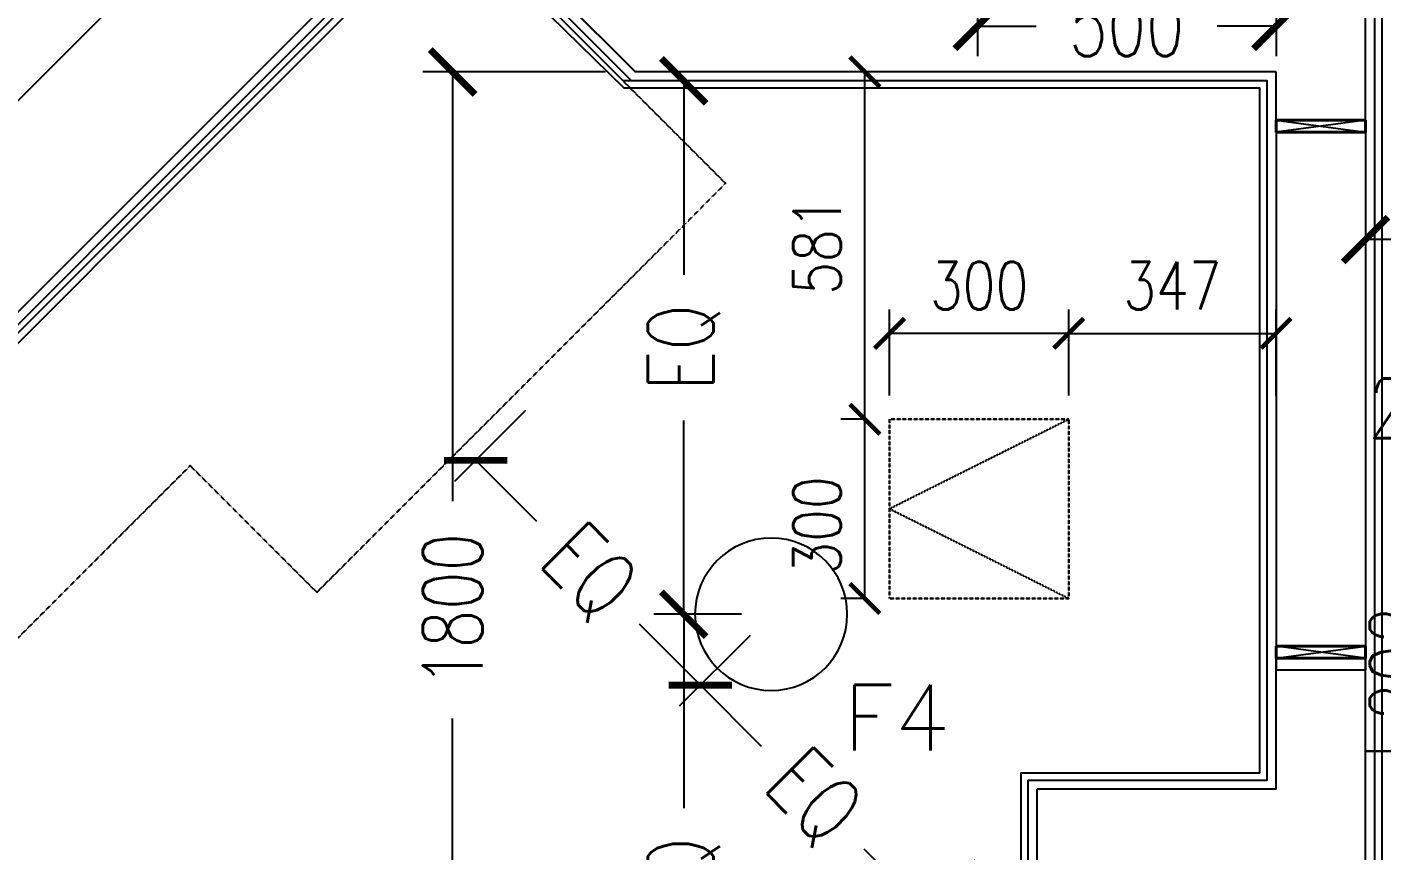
# Model space of a CAD drawing. Header units: millimetres. Extents: x 186805 to 449048, y 2167 to 51540.
# Drawn here: x 299653 to 301921, y 16329 to 17707 of the extents above; entities that cross this region are included whole.
import ezdxf

# ---------------------------------------------------------------- set-up
doc = ezdxf.new("R2010")
doc.units = ezdxf.units.MM
doc.linetypes.add('HIDDEN', pattern=[0.375, 0.25, -0.125])
doc.linetypes.add('HIDDEN2', pattern=[0.1875, 0.125, -0.0625])
doc.layers.get('0').update_dxf_attribs({"linetype": 'CONTINUOUS'})
doc.layers.get('Defpoints').update_dxf_attribs({"linetype": 'CONTINUOUS'})
for name, color, linetype, lineweight in [('0-60x60-C', 3, 'CONTINUOUS', 13), ('1', 130, 'CONTINUOUS', 40), ('ACCESS PANEL', 170, 'CONTINUOUS', 30), ('BC$0$a-wall', 7, 'CONTINUOUS', 20), ('wall', 4, 'CONTINUOUS', 25)]:
    doc.layers.add(name, color=color, linetype=linetype, lineweight=lineweight)
for name, color, linetype in [('0-cornice-C', 3, 'CONTINUOUS'), ('A-ABOV', 1, 'HIDDEN2'), ('A-ABOVE DOOR', 1, 'HIDDEN2'), ('A-CONC-BLDG', 6, 'CONTINUOUS'), ('a-wall', 140, 'CONTINUOUS'), ('BA$0$DOOR', 8, 'CONTINUOUS'), ('dimension', 7, 'CONTINUOUS'), ('E-ARMATUR', 2, 'CONTINUOUS'), ('MEP', 16, 'CONTINUOUS'), ('SHADOW LINE', 151, 'CONTINUOUS'), ('TEXT', 3, 'CONTINUOUS')]:
    doc.layers.add(name, color=color, linetype=linetype)
doc.styles.add('ROMANS', font='ROMANS.shx', dxfattribs={"width": 0.8})
doc.styles.add('ROMANS_075', font='romans.shx', dxfattribs={"width": 0.75})
doc.dimstyles.new('ARCH_1-50B$0', dxfattribs={"dimscale": 1000, "dimtxt": 0.11, "dimasz": 0.075, "dimexe": 0.05, "dimexo": 0.05, "dimgap": 0.055, "dimtad": 0, "dimdec": 0, "dimrnd": 1, "dimzin": 12, "dimdsep": 46, "dimtxsty": 'ROMANS_075', "dimblk1": 'ARCHTICK', "dimblk2": 'ARCHTICK', "dimsah": 1, "dimcen": 0.07, "dimclrd": 9, "dimclre": 9, "dimadec": 0, "dimazin": 0, "dimtfac": 1, "dimtdec": 0, "dimtofl": 0, "dimtmove": 0, "dimatfit": 3, "dimldrblk": 'ARCHTICK', "dimfxl": 0.05, "dimtolj": 1, "dimtzin": 12, "dimarcsym": 0})
doc.dimstyles.new('DIM-100', dxfattribs={"dimtxt": 90, "dimasz": 40, "dimexe": 40, "dimexo": 40, "dimgap": 40, "dimtad": 1, "dimdec": 0, "dimtxsty": 'ROMANS', "dimblk": 'ARCHTICK', "dimcen": 150, "dimclrd": 30, "dimclre": 30, "dimclrt": 30, "dimadec": 0, "dimazin": 0, "dimtfac": 1, "dimtdec": 0, "dimtmove": 0, "dimatfit": 3, "dimfxl": 1, "dimarcsym": 0})

# ---------------------------------------------------------------- blocks, each defined once
blk = doc.blocks.new('A$C7C4A1575')
at = {"layer": 'A-ABOV', "color": 8}
blk.add_line((71395.1, 35036.8), (72999.4, 35036.8), dxfattribs=at)
at = {"layer": 'A-ABOVE DOOR', "color": 8}
for p, q in [((71245.1, 34000.8), (71245.1, 34900.8)), ((71395.1, 34000.8), (71395.1, 34900.8))]:
    blk.add_line(p, q, dxfattribs=at)
at = {"layer": 'A-CONC-BLDG', "color": 8}
blk.add_lwpolyline([(70139, 31615.1), (70245.1, 31721.2), (70245.1, 33194.8), (66839.9, 36600), (64695.1, 36600), (64695.1, 35700), (64945.1, 35700), (64945.1, 36350), (66736.4, 36350), (69995.1, 33091.3), (69995.1, 31759)], dxfattribs=at)
at = {"layer": 'a-wall', "color": 8}
for p, q in [((71395.1, 35350), (71395.1, 34900.8)), ((70845.1, 35250), (70845.1, 35100)), ((71245.1, 35100), (70845.1, 35100)), ((71245.1, 35100), (71245.1, 34900.8)), ((71395.1, 34900.8), (71245.1, 34900.8)), ((71245.1, 34000.8), (71395.1, 34000.8)), ((71245.1, 34000.8), (71245.1, 33900)), ((71395.1, 34000.8), (71395.1, 33000)), ((69856.2, 33583.7), (70172.5, 33900)), ((71245.1, 33900), (70172.5, 33900))]:
    blk.add_line(p, q, dxfattribs=at)
blk = doc.blocks.new('A$C32DD6ECA')
at = {"layer": '0-60x60-C', "color": 16, "xscale": 0.04183124983683228, "yscale": 0.04183124983683228, "zscale": 0.04183124983683228, "rotation": 180}
blk.add_blockref('A$C7C4A1575', (4397.082, 2202.636), dxfattribs=at)
blk = doc.blocks.new('_ArchTick')
at = {"color": 0, "linetype": 'ByBlock', "const_width": 0.15}
blk.add_lwpolyline([(-0.5, -0.5), (0.5, 0.5)], dxfattribs=at)
blk = doc.blocks.new('*D58')
at = {"layer": 'Defpoints', "color": 0, "transparency": 16777216}
for p in [(-575930.5, -205264.1), (-575624.5, -205264.1), (-575646.8, -207064.1)]:
    blk.add_point(p, dxfattribs=at)
at = {"layer": 'dimension', "color": 9, "lineweight": -2, "transparency": 16777216}
for p, q in [((-575674.5, -205264.1), (-575980.5, -205264.1)), ((-575930.5, -205264.1), (-575930.5, -205982.3)), ((-575930.5, -207064.1), (-575930.5, -206345.9)), ((-575696.8, -207064.1), (-575980.5, -207064.1))]:
    blk.add_line(p, q, dxfattribs=at)
at = {"layer": 'dimension', "color": 9, "lineweight": -2, "transparency": 16777216, "xscale": 75, "yscale": 75, "zscale": 75}
for p, rotation in [((-575930.5, -205264.1), 90), ((-575930.5, -207064.1), 270)]:
    blk.add_blockref('_ArchTick', p, dxfattribs=dict(at, rotation=rotation))
at = {"layer": 'dimension', "color": 0, "transparency": 16777216, "insert": (-575930.5, -206164.1), "char_height": 100, "attachment_point": 5, "rotation": 90, "style": 'ROMANS_075'}
blk.add_mtext('\\A1;1800', dxfattribs=at)
blk = doc.blocks.new('*D72')
at = {"layer": 'Defpoints', "color": 0, "transparency": 16777216}
for p in [(-574401.9, -205438.6), (-574199.7, -205441.1), (-574401.9, -205544.5)]:
    blk.add_point(p, dxfattribs=at)
at = {"layer": 'dimension', "color": 9, "lineweight": -2, "transparency": 16777216}
for p, q in [((-574401.9, -205488.6), (-574401.9, -205594.5)), ((-574199.7, -205491.1), (-574199.7, -205594.5)), ((-574199.7, -205544.5), (-574401.9, -205544.5))]:
    blk.add_line(p, q, dxfattribs=at)
at = {"layer": 'dimension', "color": 9, "lineweight": -2, "transparency": 16777216, "xscale": 75, "yscale": 75, "zscale": 75, "rotation": 180}
blk.add_blockref('_ArchTick', (-574401.9, -205544.5), dxfattribs=at)
at = {"layer": 'dimension', "color": 9, "lineweight": -2, "transparency": 16777216, "xscale": 75, "yscale": 75, "zscale": 75}
blk.add_blockref('_ArchTick', (-574199.7, -205544.5), dxfattribs=at)
at = {"layer": 'dimension', "color": 0, "transparency": 16777216, "insert": (-574300.8, -205827), "char_height": 100, "attachment_point": 5, "style": 'ROMANS_075'}
blk.add_mtext('\\A1;202', dxfattribs=at)
blk = doc.blocks.new('*D165')
at = {"layer": 'Defpoints', "color": 0, "transparency": 16777216}
for p in [(-577379.5, -206386.5), (-577604.5, -206611.5), (-576851.9, -207364.1)]:
    blk.add_point(p, dxfattribs=at)
at = {"layer": 'dimension', "color": 9, "lineweight": -2, "transparency": 16777216}
for p, q in [((-577569.1, -206576.1), (-577344.1, -206351.2)), ((-577379.5, -206386.5), (-577194.6, -206571.4)), ((-576626.9, -207139.1), (-576935, -206831)), ((-576816.5, -207328.7), (-576591.5, -207103.8))]:
    blk.add_line(p, q, dxfattribs=at)
at = {"layer": 'dimension', "color": 9, "lineweight": -2, "transparency": 16777216, "xscale": 75, "yscale": 75, "zscale": 75}
for p, rotation in [((-577379.5, -206386.5), 134.9999999999889), ((-576626.9, -207139.1), 314.9999999999889)]:
    blk.add_blockref('_ArchTick', p, dxfattribs=dict(at, rotation=rotation))
at = {"layer": 'dimension', "color": 0, "transparency": 16777216, "insert": (-577064.3, -206700.7), "char_height": 100, "attachment_point": 5, "rotation": 315, "style": 'ROMANS_075'}
blk.add_mtext('\\A1;1064', dxfattribs=at)
blk = doc.blocks.new('*D169')
at = {"layer": 'Defpoints', "color": 0, "transparency": 16777216}
for p in [(-574283.2, -206198.8), (-574199.7, -206198.8), (-574199.7, -206400.8)]:
    blk.add_point(p, dxfattribs=at)
at = {"layer": 'dimension', "color": 9, "lineweight": -2, "transparency": 16777216}
for p, q in [((-574249.7, -206198.8), (-574333.2, -206198.8)), ((-574283.2, -206400.8), (-574283.2, -206198.8)), ((-574249.7, -206400.8), (-574333.2, -206400.8))]:
    blk.add_line(p, q, dxfattribs=at)
at = {"layer": 'dimension', "color": 9, "lineweight": -2, "transparency": 16777216, "xscale": 75, "yscale": 75, "zscale": 75}
for p, rotation in [((-574283.2, -206198.8), 90), ((-574283.2, -206400.8), 270)]:
    blk.add_blockref('_ArchTick', p, dxfattribs=dict(at, rotation=rotation))
at = {"layer": 'dimension', "color": 0, "transparency": 16777216, "insert": (-574345.1, -206254.2), "char_height": 100, "attachment_point": 5, "rotation": 90, "style": 'ROMANS_075'}
blk.add_mtext('\\A1;202', dxfattribs=at)
blk = doc.blocks.new('f44')
at = {"layer": 'E-ARMATUR', "color": 16}
blk.add_circle((0, 0), 127.5, dxfattribs=at)
blk = doc.blocks.new('*D116')
at = {"layer": 'Defpoints', "color": 0, "transparency": 16777216}
for p in [(-575051.9, -204834.1), (-574551.9, -205114.1), (-574551.9, -205187.7)]:
    blk.add_point(p, dxfattribs=at)
at = {"layer": 'dimension', "color": 9, "lineweight": -2, "transparency": 16777216}
for p, q in [((-575051.9, -204884.1), (-575051.9, -205237.7)), ((-574551.9, -205164.1), (-574551.9, -205237.7)), ((-575051.9, -205187.7), (-574953.3, -205187.7)), ((-574551.9, -205187.7), (-574650.5, -205187.7))]:
    blk.add_line(p, q, dxfattribs=at)
at = {"layer": 'dimension', "color": 9, "lineweight": -2, "transparency": 16777216, "xscale": 75, "yscale": 75, "zscale": 75, "rotation": 180}
blk.add_blockref('_ArchTick', (-575051.9, -205187.7), dxfattribs=at)
at = {"layer": 'dimension', "color": 9, "lineweight": -2, "transparency": 16777216, "xscale": 75, "yscale": 75, "zscale": 75}
blk.add_blockref('_ArchTick', (-574551.9, -205187.7), dxfattribs=at)
at = {"layer": 'dimension', "color": 0, "transparency": 16777216, "insert": (-574801.9, -205187.7), "char_height": 100, "attachment_point": 5, "style": 'ROMANS_075'}
blk.add_mtext('\\A1;500', dxfattribs=at)
blk = doc.blocks.new('*D223')
at = {"layer": 'ACCESS PANEL', "color": 8, "linetype": 'Continuous', "lineweight": -2, "transparency": 16777216}
for p, q in [((-574899, -205805.3), (-574899, -205661.6)), ((-574551.9, -205805.3), (-574551.9, -205661.6)), ((-574899, -205701.6), (-574551.9, -205701.6))]:
    blk.add_line(p, q, dxfattribs=at)
at = {"layer": 'Defpoints', "color": 0, "linetype": 'Continuous', "transparency": 16777216}
for p in [(-574551.9, -205701.6), (-574899, -205845.3), (-574551.9, -205845.3)]:
    blk.add_point(p, dxfattribs=at)
at = {"layer": 'ACCESS PANEL', "color": 8, "linetype": 'Continuous', "lineweight": -2, "transparency": 16777216, "xscale": 50, "yscale": 50, "zscale": 50, "rotation": 180}
blk.add_blockref('_ArchTick', (-574899, -205701.6), dxfattribs=at)
at = {"layer": 'ACCESS PANEL', "color": 8, "linetype": 'Continuous', "lineweight": -2, "transparency": 16777216, "xscale": 50, "yscale": 50, "zscale": 50}
blk.add_blockref('_ArchTick', (-574551.9, -205701.6), dxfattribs=at)
at = {"layer": 'ACCESS PANEL', "color": 2, "linetype": 'Continuous', "transparency": 16777216, "insert": (-574725.4, -205621.6), "char_height": 80, "attachment_point": 5, "style": 'ROMANS'}
blk.add_mtext('347', dxfattribs=at)
blk = doc.blocks.new('*D224')
at = {"layer": 'ACCESS PANEL', "color": 8, "linetype": 'Continuous', "lineweight": -2, "transparency": 16777216}
for p, q in [((-575199, -205805.3), (-575199, -205661.6)), ((-574899, -205805.3), (-574899, -205661.6)), ((-574899, -205701.6), (-575199, -205701.6))]:
    blk.add_line(p, q, dxfattribs=at)
at = {"layer": 'Defpoints', "color": 0, "linetype": 'Continuous', "transparency": 16777216}
for p in [(-575199, -205701.6), (-575199, -205845.3), (-574899, -205845.3)]:
    blk.add_point(p, dxfattribs=at)
at = {"layer": 'ACCESS PANEL', "color": 8, "linetype": 'Continuous', "lineweight": -2, "transparency": 16777216, "xscale": 50, "yscale": 50, "zscale": 50, "rotation": 180}
blk.add_blockref('_ArchTick', (-575199, -205701.6), dxfattribs=at)
at = {"layer": 'ACCESS PANEL', "color": 8, "linetype": 'Continuous', "lineweight": -2, "transparency": 16777216, "xscale": 50, "yscale": 50, "zscale": 50}
blk.add_blockref('_ArchTick', (-574899, -205701.6), dxfattribs=at)
at = {"layer": 'ACCESS PANEL', "color": 2, "linetype": 'Continuous', "transparency": 16777216, "insert": (-575049, -205621.6), "char_height": 80, "attachment_point": 5, "style": 'ROMANS'}
blk.add_mtext('300', dxfattribs=at)
blk = doc.blocks.new('*D263')
at = {"layer": 'ACCESS PANEL', "color": 8, "linetype": 'Continuous', "lineweight": -2, "transparency": 16777216}
for p, q in [((-575239, -205845.3), (-575280.3, -205845.3)), ((-575240.3, -206145.3), (-575240.3, -205845.3)), ((-575239, -206145.3), (-575280.3, -206145.3))]:
    blk.add_line(p, q, dxfattribs=at)
at = {"layer": 'Defpoints', "color": 0, "linetype": 'Continuous', "transparency": 16777216}
for p in [(-575240.3, -205845.3), (-575199, -205845.3), (-575199, -206145.3)]:
    blk.add_point(p, dxfattribs=at)
at = {"layer": 'ACCESS PANEL', "color": 8, "linetype": 'Continuous', "lineweight": -2, "transparency": 16777216, "xscale": 50, "yscale": 50, "zscale": 50}
for p, rotation in [((-575240.3, -205845.3), 90), ((-575240.3, -206145.3), 270)]:
    blk.add_blockref('_ArchTick', p, dxfattribs=dict(at, rotation=rotation))
at = {"layer": 'ACCESS PANEL', "color": 2, "linetype": 'Continuous', "transparency": 16777216, "insert": (-575320.3, -206023), "char_height": 80, "attachment_point": 5, "rotation": 90, "style": 'ROMANS'}
blk.add_mtext('300', dxfattribs=at)
blk = doc.blocks.new('*D225')
at = {"layer": 'ACCESS PANEL', "color": 8, "linetype": 'Continuous', "lineweight": -2, "transparency": 16777216}
for p, q in [((-575251.7, -205264.1), (-575280.3, -205264.1)), ((-575240.3, -205845.3), (-575240.3, -205264.1)), ((-575239, -205845.3), (-575280.3, -205845.3))]:
    blk.add_line(p, q, dxfattribs=at)
at = {"layer": 'Defpoints', "color": 0, "linetype": 'Continuous', "transparency": 16777216}
for p in [(-575240.3, -205264.1), (-575211.7, -205264.1), (-575199, -205845.3)]:
    blk.add_point(p, dxfattribs=at)
at = {"layer": 'ACCESS PANEL', "color": 8, "linetype": 'Continuous', "lineweight": -2, "transparency": 16777216, "xscale": 50, "yscale": 50, "zscale": 50}
for p, rotation in [((-575240.3, -205264.1), 90), ((-575240.3, -205845.3), 270)]:
    blk.add_blockref('_ArchTick', p, dxfattribs=dict(at, rotation=rotation))
at = {"layer": 'ACCESS PANEL', "color": 2, "linetype": 'Continuous', "transparency": 16777216, "insert": (-575320.3, -205554.7), "char_height": 80, "attachment_point": 5, "rotation": 90, "style": 'ROMANS'}
blk.add_mtext('581', dxfattribs=at)
blk = doc.blocks.new('*D233')
at = {"layer": 'ACCESS PANEL', "color": 9, "lineweight": -2, "transparency": 16777216}
for p, q in [((-575808.7, -205830.7), (-575927.3, -205949.3)), ((-575892, -205913.9), (-575789.9, -206015.9)), ((-575515.7, -206290.2), (-575617.7, -206188.2)), ((-575432.5, -206206.9), (-575551.1, -206325.5))]:
    blk.add_line(p, q, dxfattribs=at)
at = {"layer": 'Defpoints', "color": 0, "transparency": 16777216}
for p in [(-575773.4, -205795.3), (-575892, -205913.9), (-575397.1, -206171.6)]:
    blk.add_point(p, dxfattribs=at)
at = {"layer": 'ACCESS PANEL', "color": 9, "lineweight": -2, "transparency": 16777216, "xscale": 75, "yscale": 75, "zscale": 75}
for p, rotation in [((-575892, -205913.9), 135.0000000000089), ((-575515.7, -206290.2), 315.0000000000089)]:
    blk.add_blockref('_ArchTick', p, dxfattribs=dict(at, rotation=rotation))
at = {"layer": 'ACCESS PANEL', "color": 0, "transparency": 16777216, "insert": (-575703.8, -206102), "char_height": 110, "attachment_point": 5, "rotation": 315, "style": 'ROMANS_075'}
blk.add_mtext('\\A1;EQ', dxfattribs=at)
blk = doc.blocks.new('*D234')
at = {"layer": 'ACCESS PANEL', "color": 9, "lineweight": -2, "transparency": 16777216}
for p, q in [((-575432.5, -206206.9), (-575551.1, -206325.5)), ((-575515.7, -206290.2), (-575413.7, -206392.2)), ((-575139.4, -206666.4), (-575241.5, -206564.4)), ((-575056.2, -206583.2), (-575174.8, -206701.8))]:
    blk.add_line(p, q, dxfattribs=at)
at = {"layer": 'Defpoints', "color": 0, "transparency": 16777216}
for p in [(-575397.1, -206171.6), (-575515.7, -206290.2), (-575020.9, -206547.8)]:
    blk.add_point(p, dxfattribs=at)
at = {"layer": 'ACCESS PANEL', "color": 9, "lineweight": -2, "transparency": 16777216, "xscale": 75, "yscale": 75, "zscale": 75}
for p, rotation in [((-575515.7, -206290.2), 135.0000000000089), ((-575139.4, -206666.4), 315.0000000000089)]:
    blk.add_blockref('_ArchTick', p, dxfattribs=dict(at, rotation=rotation))
at = {"layer": 'ACCESS PANEL', "color": 0, "transparency": 16777216, "insert": (-575327.6, -206478.3), "char_height": 110, "attachment_point": 5, "rotation": 315, "style": 'ROMANS_075'}
blk.add_mtext('\\A1;EQ', dxfattribs=at)
blk = doc.blocks.new('*D235')
at = {"layer": 'ACCESS PANEL', "color": 9, "lineweight": -2, "transparency": 16777216}
for p, q in [((-575447.1, -205279.1), (-575593.4, -205279.1)), ((-575543.4, -205279.1), (-575543.4, -205603.6)), ((-575543.4, -206171.6), (-575543.4, -205847.1)), ((-575447.1, -206171.6), (-575593.4, -206171.6))]:
    blk.add_line(p, q, dxfattribs=at)
at = {"layer": 'Defpoints', "color": 0, "transparency": 16777216}
for p in [(-575543.4, -205279.1), (-575397.1, -205279.1), (-575397.1, -206171.6)]:
    blk.add_point(p, dxfattribs=at)
at = {"layer": 'ACCESS PANEL', "color": 9, "lineweight": -2, "transparency": 16777216, "xscale": 75, "yscale": 75, "zscale": 75}
for p, rotation in [((-575543.4, -205279.1), 90), ((-575543.4, -206171.6), 270)]:
    blk.add_blockref('_ArchTick', p, dxfattribs=dict(at, rotation=rotation))
at = {"layer": 'ACCESS PANEL', "color": 0, "transparency": 16777216, "insert": (-575543.4, -205725.3), "char_height": 110, "attachment_point": 5, "rotation": 90, "style": 'ROMANS_075'}
blk.add_mtext('\\A1;EQ', dxfattribs=at)
blk = doc.blocks.new('*D236')
at = {"layer": 'ACCESS PANEL', "color": 9, "lineweight": -2, "transparency": 16777216}
for p, q in [((-575447.1, -206171.6), (-575593.4, -206171.6)), ((-575543.4, -206171.6), (-575543.4, -206496.1)), ((-575543.4, -207064.1), (-575543.4, -206739.6)), ((-575401.9, -207064.1), (-575593.4, -207064.1))]:
    blk.add_line(p, q, dxfattribs=at)
at = {"layer": 'Defpoints', "color": 0, "transparency": 16777216}
for p in [(-575397.1, -206171.6), (-575543.4, -207064.1), (-575351.9, -207064.1)]:
    blk.add_point(p, dxfattribs=at)
at = {"layer": 'ACCESS PANEL', "color": 9, "lineweight": -2, "transparency": 16777216, "xscale": 75, "yscale": 75, "zscale": 75}
for p, rotation in [((-575543.4, -206171.6), 90), ((-575543.4, -207064.1), 270)]:
    blk.add_blockref('_ArchTick', p, dxfattribs=dict(at, rotation=rotation))
at = {"layer": 'ACCESS PANEL', "color": 0, "transparency": 16777216, "insert": (-575543.4, -206617.8), "char_height": 110, "attachment_point": 5, "rotation": 90, "style": 'ROMANS_075'}
blk.add_mtext('\\A1;EQ', dxfattribs=at)
blk = doc.blocks.new('A$C35C014DB')
at = {"color": 9}
blk.add_line((6089.7, 14732.9), (6075.6, 14732.9), dxfattribs=at)
at = {"color": 9, "linetype": 'HIDDEN2', "ltscale": 0.5}
for p, q in [((6075.6, 14732.9), (6247.1, 14561.5)), ((5562.6, 13877), (6247.1, 14561.5)), ((5562.6, 13877), (5350.5, 14089.1))]:
    blk.add_line(p, q, dxfattribs=at)
at = {"color": 9}
for points in [[(8907.8, 16332.9), (8907.8, 17182.9), (7333.6, 17182.9), (7333.6, 13282.9), (7283.6, 13282.9), (7283.6, 11279.4), (6233.6, 10229.4), (6233.6, 8512.9), (7749.1, 8512.9), (8983.6, 7278.4), (8983.6, 3762.9)], [(6075.6, 14732.9), (6075.6, 14732.9), (5779.7, 15028.9), (3393.6, 12642.8), (3393.6, 9972.9), (6043.6, 9972.9), (6043.6, 10572.9), (6243.6, 10572.9), (6243.6, 10437.4), (7143.6, 11337.4), (7142.2, 13383), (6753.6, 13382.9), (6753.6, 13562.9), (7153.6, 13562.9), (7153.6, 14732.9), (7153.6, 14732.9)]]:
    blk.add_lwpolyline(points, dxfattribs=at)
blk.add_lwpolyline([(6053.6, 9962.9), (6053.6, 10562.9), (6233.6, 10562.9), (6233.6, 10413.2), (7153.6, 11333.2), (7153.6, 13382.9), (6753.6, 13382.9), (6753.6, 13562.9), (7153.6, 13562.9), (7153.6, 14732.9), (6089.7, 14732.9), (5779.7, 15043), (3383.6, 12646.9), (3383.6, 9962.9)], close=True, dxfattribs=at)
at = {"color": 9, "linetype": 'HIDDEN2', "ltscale": 0.5}
blk.add_lwpolyline([(5350.5, 14089.1), (3754.6, 12493.2), (3754.6, 11966), (3393.6, 11966)], dxfattribs=at)
at = {"layer": '0-cornice-C', "color": 5}
blk.add_line((8922.8, 13611.2), (7318.6, 13611.2), dxfattribs=at)
at = {"layer": '1', "color": 8}
for p, q in [((7168.6, 14667.2), (7168.6, 14647.2)), ((7318.6, 14667.2), (7168.6, 14667.2)), ((7318.6, 14647.2), (7318.6, 14667.2)), ((7168.6, 14647.2), (7318.6, 14647.2)), ((7168.6, 13767.2), (7168.6, 13787.2)), ((7168.6, 13787.2), (7318.6, 13787.2)), ((7318.6, 13787.2), (7318.6, 13767.2)), ((7318.6, 13767.2), (7168.6, 13767.2))]:
    blk.add_line(p, q, dxfattribs=at)
at = {"layer": 'A-ABOV'}
blk.add_line((7318.6, 13611.2), (8922.8, 13611.2), dxfattribs=at)
at = {"layer": 'A-ABOVE DOOR'}
for p, q in [((7168.6, 14667.2), (7168.6, 13767.2)), ((7318.6, 14667.2), (7318.6, 13767.2))]:
    blk.add_line(p, q, dxfattribs=at)
at = {"layer": 'A-CONC-BLDG'}
blk.add_lwpolyline([(6062.5, 17032.8), (6168.6, 16926.8), (6168.6, 15453.1), (2763.4, 12047.9), (618.6, 12047.9), (618.6, 12947.9), (868.6, 12947.9), (868.6, 12297.9), (2659.8, 12297.9), (5918.6, 15556.7), (5918.6, 16888.9)], dxfattribs=at)
at = {"layer": 'a-wall'}
blk.add_line((7168.6, 14667.2), (7318.6, 14667.2), dxfattribs=at)
at = {"layer": 'ACCESS PANEL', "linetype": 'HIDDEN', "ltscale": 0.4}
for p, q in [((6821.5, 14166.8), (6521.5, 14016.8)), ((6521.5, 14016.8), (6821.5, 13866.8))]:
    blk.add_line(p, q, dxfattribs=at)
at = {"layer": 'ACCESS PANEL', "linetype": 'HIDDEN2', "ltscale": 1.5}
blk.add_lwpolyline([(6521.5, 13866.8), (6821.5, 13866.8), (6821.5, 14166.8), (6521.5, 14166.8)], close=True, dxfattribs=at)
at = {"layer": 'BA$0$DOOR'}
for p, q in [((7168.6, 14667.2), (7318.6, 14647.2)), ((7318.6, 14667.2), (7168.6, 14647.2)), ((7168.6, 13767.2), (7318.6, 13787.2)), ((7318.6, 13767.2), (7168.6, 13787.2))]:
    blk.add_line(p, q, dxfattribs=at)
at = {"layer": 'BC$0$a-wall'}
blk.add_line((7318.6, 13297.9), (7318.6, 13767.2), dxfattribs=at)
at = {"layer": 'SHADOW LINE'}
blk.add_lwpolyline([(8895.8, 15662.9), (8895.8, 17170.9), (7345.6, 17170.9), (7345.6, 13270.9), (7295.6, 13270.9), (7295.6, 11274.4), (6245.6, 10224.4), (6245.6, 8524.9), (7754, 8524.9), (8995.6, 7283.4), (8995.6, 3774.9)], dxfattribs=at)
blk.add_lwpolyline([(6031.6, 9984.9), (6031.6, 10584.9), (6255.6, 10584.9), (6255.6, 10466.4), (7131.6, 11342.4), (7130.2, 13371), (6741.6, 13370.9), (6741.6, 13574.9), (7141.6, 13574.9), (7141.6, 14720.9), (6077.4, 14720.9), (5779.7, 15011.9), (3405.6, 12637.8), (3405.6, 9984.9)], close=True, dxfattribs=at)
at = {"layer": 'wall'}
for p, q in [((7318.6, 14667.2), (7318.6, 15647.9)), ((5779.7, 15064.2), (6095.9, 14747.9)), ((7168.6, 14747.9), (6095.9, 14747.9)), ((7168.6, 14667.2), (7168.6, 14747.9)), ((7168.6, 14667.2), (7318.6, 14667.2)), ((7318.6, 13767.2), (7168.6, 13767.2)), ((7168.6, 13547.9), (7168.6, 13767.2)), ((7318.6, 13297.9), (7318.6, 13767.2)), ((6768.6, 13397.9), (6768.6, 13547.9)), ((7168.6, 13547.9), (6768.6, 13547.9))]:
    blk.add_line(p, q, dxfattribs=at)
at = {"layer": 'MEP', "xscale": -1, "rotation": 180}
blk.add_blockref('f44', (6323.3, 13840.4), dxfattribs=at)
at = {"layer": 'TEXT', "color": 2, "linetype": 'Continuous', "style": 'ROMANS_075'}
blk.add_text('F4', height=110, dxfattribs=at).set_placement((6444, 13612.4))
at = {"layer": 'ACCESS PANEL', "color": 2}
for base, p2, picture, middle in [((6177.1, 14732.9), (6323.3, 14732.9), '*D235', (6177.1, 14286.7)), ((6177.1, 12947.9), (6368.6, 12947.9), '*D236', (6177.1, 13394.2))]:
    dim = blk.add_linear_dim(base=base, p1=(6323.3, 13840.4), p2=p2, angle=270, text='EQ', dimstyle='ARCH_1-50B$0', dxfattribs=at)
    dim.commit()
    dim.dimension.update_dxf_attribs({"geometry": picture, "text_midpoint": middle, "insert": (581720.5, 220012)})
at = {"layer": 'ACCESS PANEL', "color": 1, "linetype": 'Continuous'}
for base, p1, p2, angle, override, picture, middle in [((6480.1, 14747.9), (6521.5, 14166.8), (6508.8, 14747.9), 270, {"dimtxt": 80, "dimasz": 50, "dimgap": 40, "dimclrd": 8, "dimclre": 8, "dimclrt": 2}, '*D225', (6400.1, 14457.4)), ((7168.6, 14310.4), (6821.5, 14166.8), (7168.6, 14166.8), 180, {"dimtxt": 80, "dimasz": 50, "dimclrd": 8, "dimclre": 8, "dimclrt": 2}, '*D223', (6995, 14390.4))]:
    dim = blk.add_linear_dim(base=base, p1=p1, p2=p2, angle=angle, dimstyle='DIM-100', override=override, dxfattribs=at)
    dim.commit()
    dim.dimension.update_dxf_attribs({"geometry": picture, "text_midpoint": middle, "insert": (581720.5, 220012)})
for base, p1, angle, picture, middle in [((6521.5, 14310.4), (6821.5, 14166.8), 180, '*D224', (6671.5, 14310.4)), ((6480.1, 14166.8), (6521.5, 13866.8), 270, '*D263', (6480.1, 13989.1))]:
    dim = blk.add_linear_dim(base=base, p1=p1, p2=(6521.5, 14166.8), angle=angle, dimstyle='DIM-100', override={"dimtxt": 80, "dimasz": 50, "dimgap": 40, "dimclrd": 8, "dimclre": 8, "dimclrt": 2}, dxfattribs=at)
    dim.commit()
    dim.dimension.update_dxf_attribs({"geometry": picture, "text_midpoint": middle, "dimtype": 128, "insert": (581720.5, 220012)})
at = {"layer": 'ACCESS PANEL', "color": 2}
for p1, p2, picture, middle in [((6323.3, 13840.4), (5947.1, 14216.7), '*D233', (6016.6, 13910)), ((6699.6, 13464.2), (6323.3, 13840.4), '*D234', (6392.9, 13533.7))]:
    dim = blk.add_aligned_dim(p1=p1, p2=p2, distance=167.7, text='EQ', dimstyle='ARCH_1-50B$0', dxfattribs=at)
    dim.commit()
    dim.dimension.update_dxf_attribs({"geometry": picture, "text_midpoint": middle, "insert": (581720.5, 220012)})
at = {"layer": 'dimension'}
for base, p1, p2, angle, picture, middle in [((7168.6, 14824.4), (6668.6, 15177.9), (7168.6, 14897.9), 180, '*D116', (6918.6, 14824.4)), ((5790, 14747.9), (6073.6, 12947.9), (6095.9, 14747.9), 270, '*D58', (5790, 13847.9))]:
    dim = blk.add_linear_dim(base=base, p1=p1, p2=p2, angle=angle, dimstyle='ARCH_1-50B$0', override={"dimtxt": 0.1, "dimtmove": 2}, dxfattribs=at)
    dim.commit()
    dim.dimension.update_dxf_attribs({"geometry": picture, "text_midpoint": middle, "insert": (581720.5, 220012)})
dim = blk.add_linear_dim(base=(7318.6, 14467.5), p1=(7520.7, 14570.9), p2=(7318.6, 14573.5), dimstyle='ARCH_1-50B$0', override={"dimtxt": 0.1, "dimtmove": 2}, dxfattribs=at)
dim.commit()
dim.dimension.update_dxf_attribs({"geometry": '*D72', "text_midpoint": (7419.6, 14185), "insert": (581720.5, 220012)})
for base, p1, p2, angle, picture, middle, dimtype in [((7437.3, 13813.2), (7520.7, 13611.2), (7520.7, 13813.2), 270, '*D169', (7375.3, 13757.9), 128), ((4341, 13625.5), (4868.6, 12647.9), (4116, 13400.5), 135, '*D165', (4656.2, 13311.3), 129)]:
    dim = blk.add_linear_dim(base=base, p1=p1, p2=p2, angle=angle, dimstyle='ARCH_1-50B$0', override={"dimtxt": 0.1, "dimtmove": 2}, dxfattribs=at)
    dim.commit()
    dim.dimension.update_dxf_attribs({"geometry": picture, "text_midpoint": middle, "dimtype": dimtype, "insert": (581720.5, 220012)})

msp = doc.modelspace()

# ---------------------------------------------------------------- block references
at = {"linetype": 'ByBlock'}
msp.add_blockref('A$C35C014DB', (294575.3, 2884.3), dxfattribs=at)
at = {"layer": '0-60x60-C', "color": 16, "xscale": -23.90557308239969, "yscale": 23.90557308239969, "zscale": 23.90557308239969}
msp.add_blockref('A$C32DD6ECA', (335613.6, -1123), dxfattribs=at)

doc.saveas('drawing.dxf')
